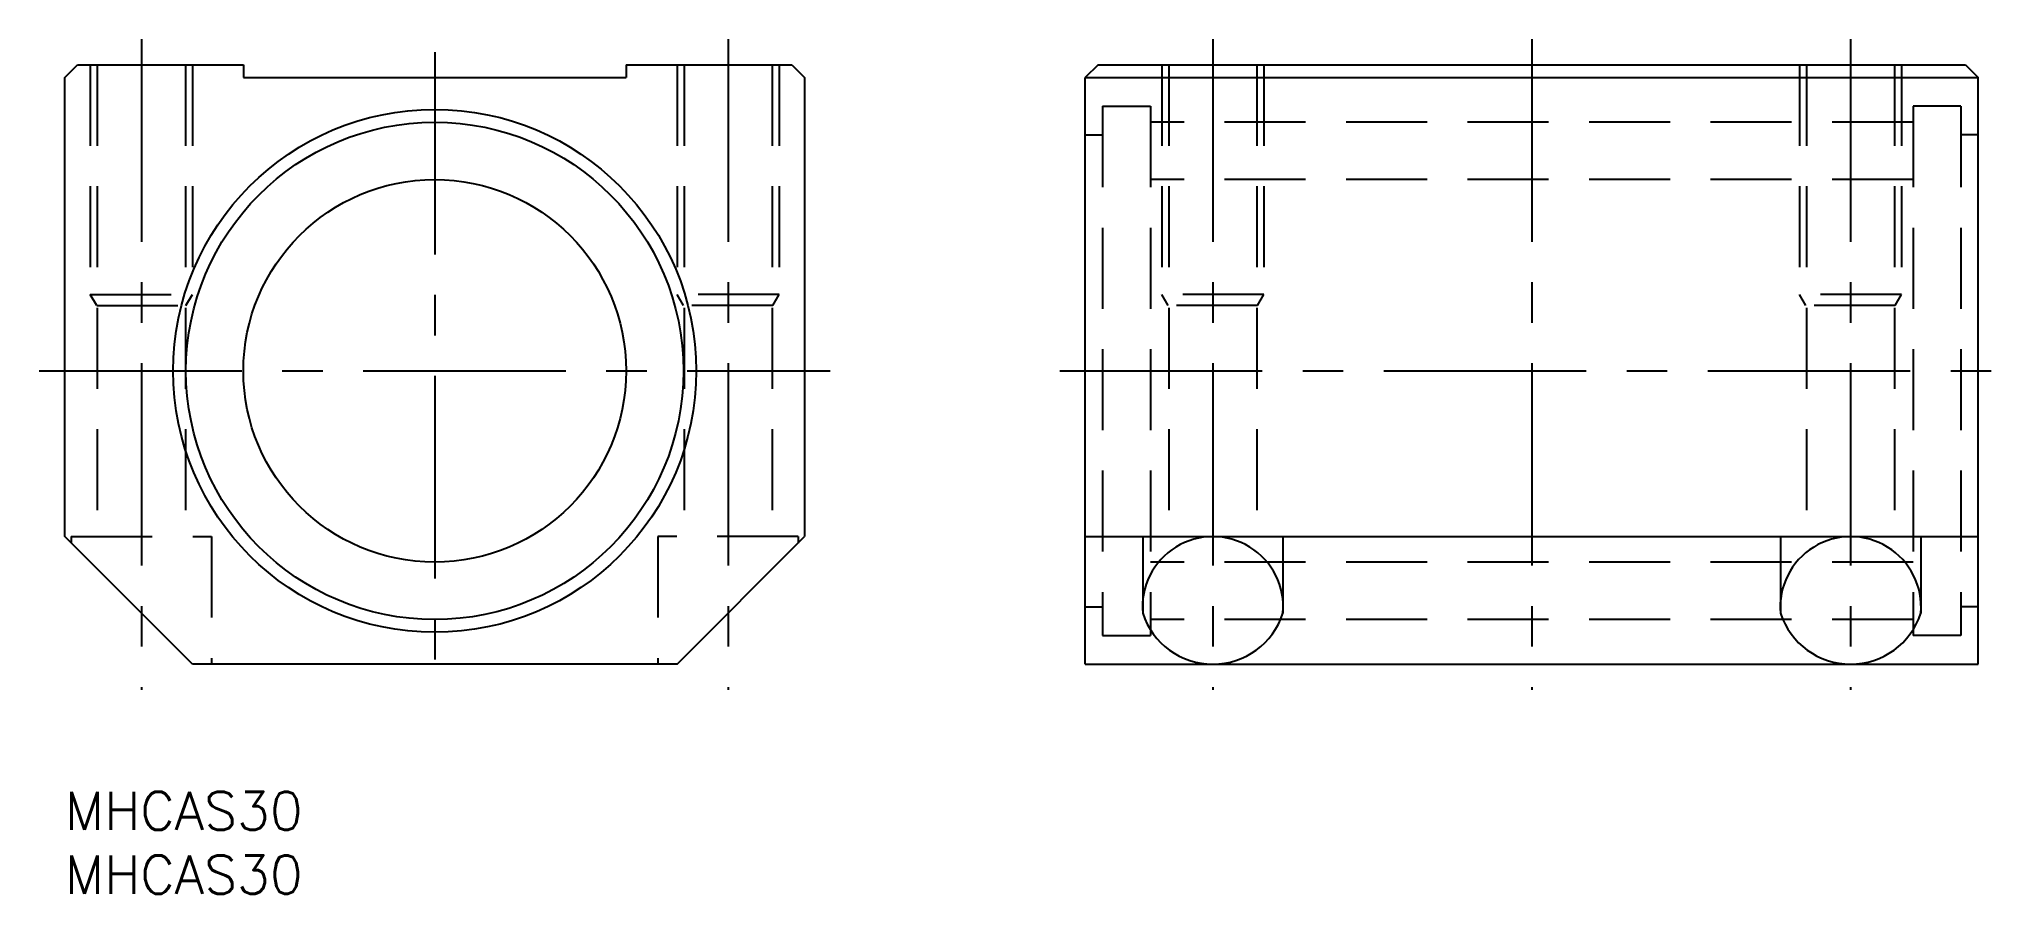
# Model space of a CAD drawing. Extents: x -2 to 152, y -8 to 59.
import ezdxf

# ---------------------------------------------------------------- set-up
doc = ezdxf.new("R2010")
doc.units = 0
doc.header["$LTSCALE"] = 0.5
doc.linetypes.add('CENTER', pattern=[50.8, 31.75, -6.35, 6.35, -6.35])
doc.linetypes.add('DASHED', pattern=[19.05, 12.7, -6.35])
for name, color, linetype in [('MSM_CENTER', 1, 'CENTER'), ('MSM_CONTINUOUS', 7, 'CONTINUOUS'), ('MSM_DASHED', 4, 'DASHED'), ('MSM_PART_NUMBER', 7, 'CONTINUOUS')]:
    doc.layers.add(name, color=color, linetype=linetype)
doc.styles.get("Standard").update_dxf_attribs({"font": 'txt.shx', "height": 3, "bigfont": 'bigfont.shx'})

msp = doc.modelspace()

# ---------------------------------------------------------------- linework, layer by layer
at = {"layer": 'MSM_CENTER'}
for p, q in [((6, 59), (6, 8)), ((52, 59), (52, 8)), ((90, 59), (90, 8)), ((115, 59), (115, 8)), ((140, 59), (140, 8)), ((29, 58), (29, 8)), ((-2, 33), (60, 33)), ((78, 33), (152, 33))]:
    msp.add_line(p, q, dxfattribs=at)
at = {"layer": 'MSM_CONTINUOUS'}
for p, q in [((0, 56), (1, 57)), ((1, 57), (14, 57)), ((14, 57), (14, 56)), ((44, 57), (44, 56)), ((44, 57), (57, 57)), ((57, 57), (58, 56)), ((81, 57), (80, 56)), ((81, 57), (149, 57)), ((149, 57), (150, 56)), ((0, 20), (0, 56)), ((14, 56), (44, 56)), ((58, 56), (58, 20)), ((80, 10), (80, 56)), ((80, 56), (150, 56)), ((150, 10), (150, 56)), ((10, 10), (0, 20)), ((48, 10), (58, 20)), ((80, 20), (150, 20)), ((48, 10), (10, 10)), ((80, 10), (150, 10))]:
    msp.add_line(p, q, dxfattribs=at)
for radius in [20.5, 19.5, 15]:
    msp.add_circle((29, 33), radius, dxfattribs=at)
for centre, radius, start, end in [((90, 14.48), 5.52, 355.0209, 184.9791), ((140, 14.48), 5.52, 355.0209, 184.9791), ((90, 15.78), 5.78, 197.9453, 342.0547), ((140, 15.78), 5.78, 197.9453, 342.0547)]:
    msp.add_arc(centre, radius, start, end, dxfattribs=at)
at = {"layer": 'MSM_DASHED'}
for p, q in [((2, 57), (2, 39)), ((2.55, 57), (2.55, 20)), ((9.45, 57), (9.45, 20)), ((10, 57), (10, 39)), ((48, 57), (48, 39)), ((48.55, 57), (48.55, 20)), ((55.45, 57), (55.45, 20)), ((56, 57), (56, 39)), ((86, 57), (86, 39)), ((86.55, 57), (86.55, 20)), ((93.45, 57), (93.45, 20)), ((94, 57), (94, 39)), ((136, 57), (136, 39)), ((136.55, 57), (136.55, 20)), ((143.45, 57), (143.45, 20)), ((144, 57), (144, 39)), ((81.35, 53.75), (81.35, 12.25)), ((81.35, 53.75), (85.1, 53.75)), ((85.1, 53.75), (85.1, 12.25)), ((144.9, 52.5), (85.1, 52.5)), ((144.9, 53.75), (144.9, 12.25)), ((148.65, 53.75), (144.9, 53.75)), ((148.65, 53.75), (148.65, 12.25)), ((80, 51.5), (81.35, 51.5)), ((150, 51.5), (148.65, 51.5)), ((144.9, 48), (85.1, 48)), ((2, 39), (10, 39)), ((2.5, 38.13), (2, 39)), ((9.5, 38.13), (10, 39)), ((56, 39), (48, 39)), ((48.5, 38.13), (48, 39)), ((55.5, 38.13), (56, 39)), ((94, 39), (86, 39)), ((86.5, 38.13), (86, 39)), ((93.5, 38.13), (94, 39)), ((144, 39), (136, 39)), ((136.5, 38.13), (136, 39)), ((143.5, 38.13), (144, 39)), ((2.5, 38.13), (9.5, 38.13)), ((55.5, 38.13), (48.5, 38.13)), ((93.5, 38.13), (86.5, 38.13)), ((143.5, 38.13), (136.5, 38.13)), ((0.5, 20), (11.5, 20)), ((0.5, 20), (0.5, 19.5)), ((11.5, 20), (11.5, 10)), ((57.5, 20), (46.5, 20)), ((46.5, 20), (46.5, 10)), ((57.5, 20), (57.5, 19.5)), ((84.5, 20), (84.5, 14)), ((95.5, 20), (95.5, 14)), ((134.5, 20), (134.5, 14)), ((145.5, 20), (145.5, 14)), ((144.9, 18), (85.1, 18)), ((80, 14.5), (81.35, 14.5)), ((150, 14.5), (148.65, 14.5)), ((144.9, 13.5), (85.1, 13.5)), ((81.35, 12.25), (85.1, 12.25)), ((148.65, 12.25), (144.9, 12.25))]:
    msp.add_line(p, q, dxfattribs=at)

# ---------------------------------------------------------------- texts
at = {"layer": 'MSM_PART_NUMBER'}
for p in [(0, -3), (0, -8)]:
    msp.add_text('MHCAS30', height=3, dxfattribs=at).set_placement(p)

doc.saveas('drawing.dxf')
